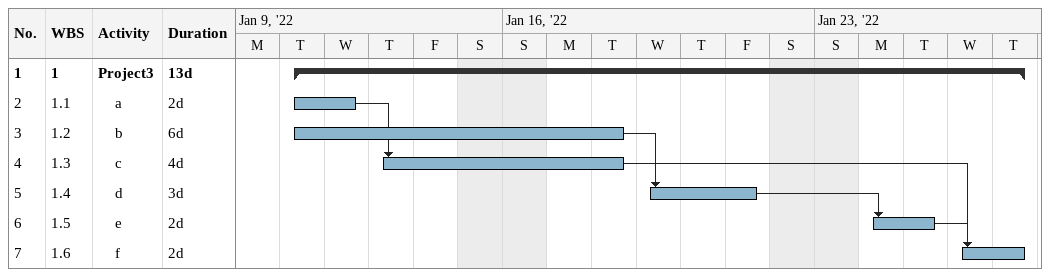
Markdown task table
| ID | WBS | Task | Duration | Start | Finish | Predecessors |
|---|---|---|---|---|---|---|
| 1 | 1 | **Project3** | 13d | 2022-01-11 | 2022-01-27 |  |
| 2 | 1.1 | a | 2d | 2022-01-11 | 2022-01-12 |  |
| 3 | 1.2 | b | 6d | 2022-01-11 | 2022-01-18 |  |
| 4 | 1.3 | c | 4d | 2022-01-13 | 2022-01-18 | 2 |
| 5 | 1.4 | d | 3d | 2022-01-19 | 2022-01-21 | 3 |
| 6 | 1.5 | e | 2d | 2022-01-24 | 2022-01-25 | 5 |
| 7 | 1.6 | f | 2d | 2022-01-26 | 2022-01-27 | 4, 6 |
